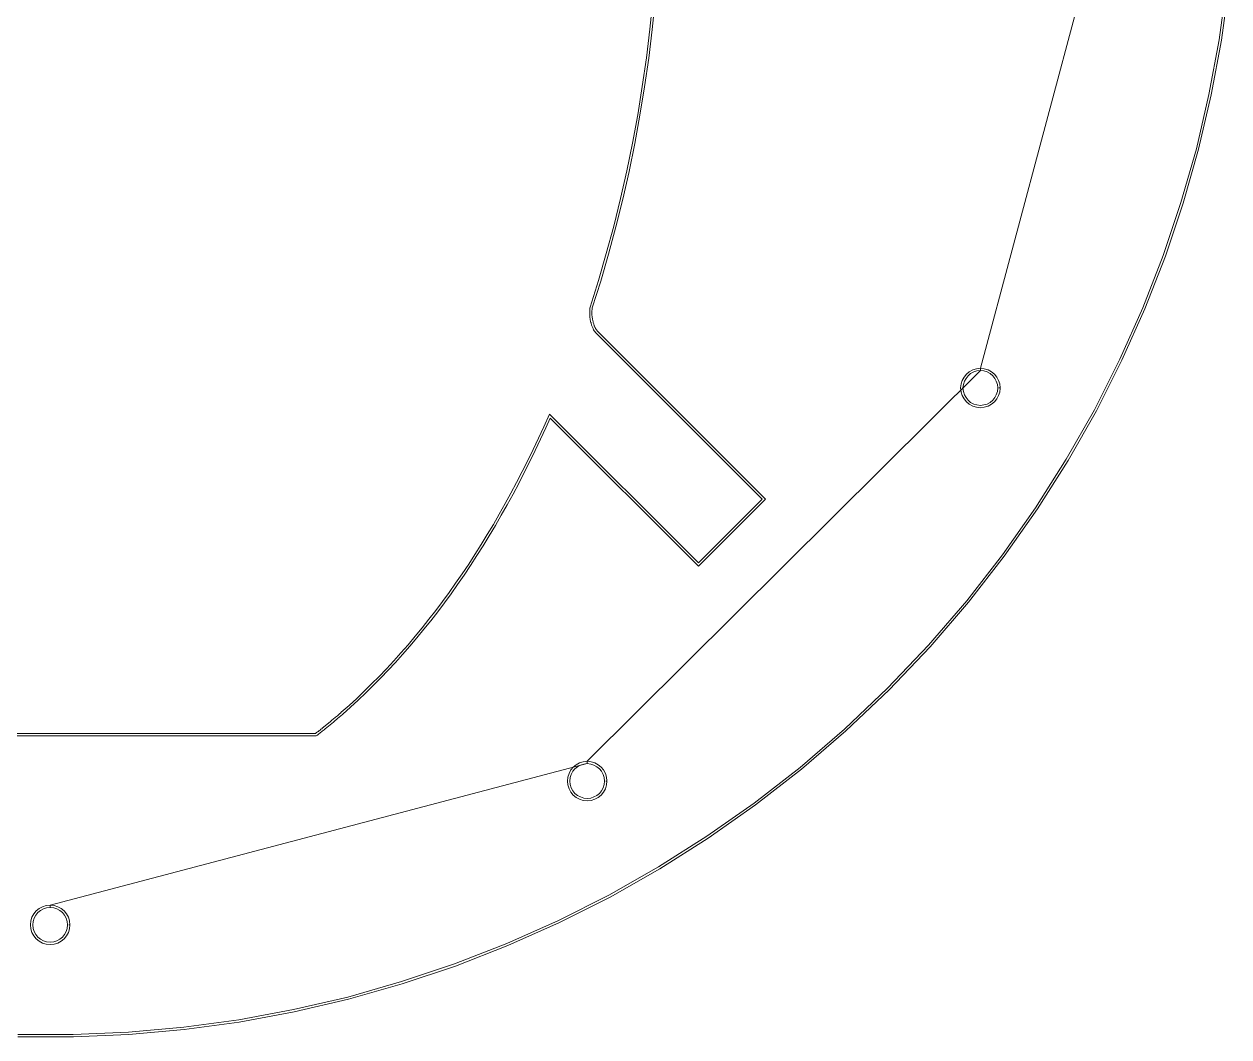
# Model space of a CAD drawing. Extents: x 0 to 4.52, y 0 to 3.92.
# Drawn here: x 2.208 to 4.503, y -0.002 to 1.928 of the extents above; entities that cross this region are included whole.
import ezdxf

# ---------------------------------------------------------------- set-up
doc = ezdxf.new("R2010")
doc.units = 0
doc.layers.add('cut at -2', color=7, linetype='Continuous', lineweight=0, true_color=0xffffff)
doc.layers.add('rapid', color=5, linetype='Continuous', lineweight=0, true_color=0x0000ff)

msp = doc.modelspace()

# ---------------------------------------------------------------- linework, layer by layer
at = {"layer": 'cut at -2'}
for p, q in [((4.498676, 2.002908), (4.48457, 1.898025)), ((4.488954, 1.897309), (4.503082, 2.002409)), ((3.405903, 1.972938), (3.40026, 1.918229)), ((3.404688, 1.91773), (3.41033, 1.972526)), ((3.40026, 1.918229), (3.393489, 1.86352)), ((3.397895, 1.862934), (3.404688, 1.91773)), ((4.48457, 1.898025), (4.465126, 1.793967)), ((4.469466, 1.793077), (4.488954, 1.897309)), ((3.393489, 1.86352), (3.38559, 1.809093)), ((3.389996, 1.80842), (3.397895, 1.862934)), ((3.38559, 1.809093), (3.376866, 1.75523)), ((3.381229, 1.75447), (3.389996, 1.80842)), ((4.465126, 1.793967), (4.441146, 1.690495)), ((4.445465, 1.689388), (4.469466, 1.793077)), ((3.376866, 1.75523), (3.366992, 1.701389)), ((3.371355, 1.700521), (3.381229, 1.75447)), ((3.366992, 1.701389), (3.355989, 1.64809)), ((3.36033, 1.647135), (3.371355, 1.700521)), ((4.441146, 1.690495), (4.411827, 1.588151)), ((4.416081, 1.586849), (4.445465, 1.689388)), ((3.355989, 1.64809), (3.344141, 1.595356)), ((3.348481, 1.594336), (3.36033, 1.647135)), ((3.344141, 1.595356), (3.331185, 1.542904)), ((3.335482, 1.541797), (3.348481, 1.594336)), ((4.411827, 1.588151), (4.377995, 1.487218)), ((4.382183, 1.485699), (4.416081, 1.586849)), ((3.331185, 1.542904), (3.317079, 1.490734)), ((3.321355, 1.48954), (3.335482, 1.541797)), ((3.317079, 1.490734), (3.302127, 1.43941)), ((3.306381, 1.438129), (3.321355, 1.48954)), ((4.377995, 1.487218), (4.339084, 1.387413)), ((4.343186, 1.385699), (4.382183, 1.485699)), ((3.302127, 1.43941), (3.286024, 1.38852)), ((3.290322, 1.387413), (3.306381, 1.438129)), ((3.285678, 1.383963), (3.285395, 1.382552)), ((3.285395, 1.382552), (3.285395, 1.380903)), ((3.285395, 1.380903), (3.285395, 1.379492)), ((3.285395, 1.379492), (3.285395, 1.378364)), ((3.285395, 1.378364), (3.285395, 1.376953)), ((3.286024, 1.38852), (3.285678, 1.386784)), ((3.285678, 1.386784), (3.285678, 1.385156)), ((3.285678, 1.385156), (3.285678, 1.383963)), ((3.289823, 1.382096), (3.290105, 1.383506)), ((3.289823, 1.380902), (3.289823, 1.382096)), ((3.289823, 1.379492), (3.289823, 1.380902)), ((3.289823, 1.378363), (3.289823, 1.379492)), ((3.289823, 1.376953), (3.289823, 1.378363)), ((3.290105, 1.386328), (3.290322, 1.387413)), ((3.290105, 1.385156), (3.290105, 1.386328)), ((3.290105, 1.383506), (3.290105, 1.385156)), ((4.339084, 1.387413), (4.295399, 1.289301)), ((4.299414, 1.287391), (4.343186, 1.385699)), ((3.285395, 1.376953), (3.285395, 1.375543)), ((3.285395, 1.375543), (3.285395, 1.374132)), ((3.285395, 1.374132), (3.285395, 1.372504)), ((3.285395, 1.372504), (3.285678, 1.371094)), ((3.285678, 1.371094), (3.285678, 1.369683)), ((3.285678, 1.369683), (3.286003, 1.368056)), ((3.286003, 1.368056), (3.286242, 1.366862)), ((3.286242, 1.366862), (3.286242, 1.365734)), ((3.286242, 1.365734), (3.286568, 1.364106)), ((3.286568, 1.364106), (3.28685, 1.362695)), ((3.28685, 1.362695), (3.287153, 1.361089)), ((3.287153, 1.361089), (3.287739, 1.359635)), ((3.287739, 1.359635), (3.287978, 1.358702)), ((3.287978, 1.358702), (3.288281, 1.35714)), ((3.288281, 1.35714), (3.288845, 1.355729)), ((3.288845, 1.355729), (3.28915, 1.354232)), ((3.28915, 1.354232), (3.289714, 1.353081)), ((3.289823, 1.375542), (3.289823, 1.376953)), ((3.289823, 1.374132), (3.289823, 1.375542)), ((3.289823, 1.372938), (3.289823, 1.374132)), ((3.290105, 1.371527), (3.289823, 1.372938)), ((3.290105, 1.370117), (3.290105, 1.371527)), ((3.290344, 1.368923), (3.290105, 1.370117)), ((3.290669, 1.367296), (3.290344, 1.368923)), ((3.290669, 1.366167), (3.290669, 1.367296)), ((3.290908, 1.364974), (3.290669, 1.366167)), ((3.291191, 1.363563), (3.290908, 1.364974)), ((3.291451, 1.362348), (3.291191, 1.363563)), ((3.291993, 1.361002), (3.291451, 1.362348)), ((3.292318, 1.359678), (3.291993, 1.361002)), ((3.292578, 1.358398), (3.292318, 1.359678)), ((3.293143, 1.356987), (3.292578, 1.358398)), ((3.293403, 1.355685), (3.293143, 1.356987)), ((3.293967, 1.354557), (3.293403, 1.355685)), ((3.294249, 1.353146), (3.293967, 1.354557)), ((3.289714, 1.353081), (3.289996, 1.351671)), ((3.289996, 1.351671), (3.29067, 1.350369)), ((3.29067, 1.350369), (3.291234, 1.348958)), ((3.291234, 1.348958), (3.291799, 1.34783)), ((3.291799, 1.34783), (3.292363, 1.346419)), ((3.292363, 1.346419), (3.292992, 1.345139)), ((3.292992, 1.345139), (3.29399, 1.343489)), ((3.29399, 1.343489), (3.297831, 1.339041)), ((3.294705, 1.352192), (3.294249, 1.353146)), ((3.295291, 1.350781), (3.294705, 1.352192)), ((3.295855, 1.349653), (3.295291, 1.350781)), ((3.296419, 1.348242), (3.295855, 1.349653)), ((3.296897, 1.347265), (3.296419, 1.348242)), ((3.297592, 1.346094), (3.296897, 1.347265)), ((3.301086, 1.342079), (3.297592, 1.346094)), ((3.297831, 1.339041), (3.614107, 1.022786)), ((3.620378, 1.022765), (3.301086, 1.342079)), ((4.295399, 1.289301), (4.246897, 1.193164)), ((4.250825, 1.191059), (4.299414, 1.287391)), ((4.00855, 1.265647), (4.003125, 1.261111)), ((4.015148, 1.269228), (4.00855, 1.265647)), ((4.011068, 1.261936), (4.016884, 1.265126)), ((4.022049, 1.271333), (4.015148, 1.269228)), ((4.016884, 1.265126), (4.022982, 1.266971)), ((4.029579, 1.272244), (4.022049, 1.271333)), ((4.022982, 1.266971), (4.029579, 1.267752)), ((4.029579, 1.272243), (4.029579, 1.272244)), ((4.037066, 1.271332), (4.029579, 1.272243)), ((4.029579, 1.267752), (4.036176, 1.266971)), ((4.036176, 1.266971), (4.042513, 1.265126)), ((4.044271, 1.269227), (4.037066, 1.271332)), ((4.042513, 1.265126), (4.048069, 1.261936)), ((4.050564, 1.265647), (4.044271, 1.269227)), ((4.056272, 1.261133), (4.050564, 1.265647)), ((3.992947, 1.242231), (3.992057, 1.234723)), ((3.995052, 1.249154), (3.992947, 1.242231)), ((3.998655, 1.255447), (3.995052, 1.249154)), ((3.996527, 1.234722), (3.997331, 1.24132)), ((3.997331, 1.24132), (3.999175, 1.247374)), ((4.003125, 1.261111), (3.998655, 1.255447)), ((3.999175, 1.247374), (4.002344, 1.252952)), ((4.002344, 1.252952), (4.006337, 1.258008)), ((4.006337, 1.258008), (4.011068, 1.261936)), ((4.048069, 1.261936), (4.053103, 1.257986)), ((4.053103, 1.257986), (4.057053, 1.252973)), ((4.060786, 1.255404), (4.056272, 1.261133)), ((4.057053, 1.252973), (4.059983, 1.247374)), ((4.059983, 1.247374), (4.062088, 1.24132)), ((4.064062, 1.249154), (4.060786, 1.255404)), ((4.062088, 1.24132), (4.062609, 1.234722)), ((4.066471, 1.242231), (4.064062, 1.249154)), ((4.067057, 1.234896), (4.066471, 1.242231)), ((3.992057, 1.234723), (3.992947, 1.226932)), ((3.992947, 1.226932), (3.995052, 1.220009)), ((3.995052, 1.220009), (3.998655, 1.213716)), ((3.997331, 1.227843), (3.996527, 1.234722)), ((3.999175, 1.221788), (3.997331, 1.227843)), ((4.002344, 1.216211), (3.999175, 1.221788)), ((4.059983, 1.221788), (4.057053, 1.216189)), ((4.062088, 1.227843), (4.059983, 1.221788)), ((4.060786, 1.213759), (4.064062, 1.220009)), ((4.062609, 1.234722), (4.062088, 1.227843)), ((4.064062, 1.220009), (4.066471, 1.226932)), ((4.064843, 1.234722), (4.067057, 1.234896)), ((4.067057, 1.234549), (4.064843, 1.234722)), ((4.066471, 1.226932), (4.067057, 1.234549)), ((3.998655, 1.213716), (4.003125, 1.208052)), ((4.006337, 1.211155), (4.002344, 1.216211)), ((4.003125, 1.208052), (4.00855, 1.203516)), ((4.011068, 1.207227), (4.006337, 1.211155)), ((4.00855, 1.203516), (4.015148, 1.199935)), ((4.016884, 1.204037), (4.011068, 1.207227)), ((4.015148, 1.199935), (4.022049, 1.19783)), ((4.022982, 1.202192), (4.016884, 1.204037)), ((4.022049, 1.19783), (4.029579, 1.196919)), ((4.029579, 1.201411), (4.022982, 1.202192)), ((4.036176, 1.202192), (4.029579, 1.201411)), ((4.029579, 1.196919), (4.037066, 1.19783)), ((4.042513, 1.204037), (4.036176, 1.202192)), ((4.037066, 1.19783), (4.044271, 1.199935)), ((4.048069, 1.207227), (4.042513, 1.204037)), ((4.044271, 1.199935), (4.050564, 1.203516)), ((4.053103, 1.211176), (4.048069, 1.207227)), ((4.050564, 1.203516), (4.056272, 1.20803)), ((4.057053, 1.216189), (4.053103, 1.211176)), ((4.056272, 1.20803), (4.060786, 1.213759)), ((3.208725, 1.184961), (3.197809, 1.160568)), ((3.201867, 1.158745), (3.210135, 1.177257)), ((3.492492, 0.901172), (3.208725, 1.184961)), ((3.210135, 1.177257), (3.492492, 0.894878)), ((4.246897, 1.193164), (4.193338, 1.098698)), ((4.197136, 1.096419), (4.250825, 1.191059)), ((3.197809, 1.160568), (3.187935, 1.138845)), ((3.191971, 1.136979), (3.201867, 1.158745)), ((3.187935, 1.138845), (3.177801, 1.117448)), ((3.181793, 1.115495), (3.191971, 1.136979)), ((3.177801, 1.117448), (3.167362, 1.096289)), ((3.171355, 1.094314), (3.181793, 1.115495)), ((3.167362, 1.096289), (3.156924, 1.075434)), ((3.160895, 1.073416), (3.171355, 1.094314)), ((4.193338, 1.098698), (4.134961, 1.00651)), ((4.138672, 1.004036), (4.197136, 1.096419)), ((3.156924, 1.075434), (3.146225, 1.054557)), ((3.150152, 1.052517), (3.160895, 1.073416)), ((3.135505, 1.034266), (3.124524, 1.014258)), ((3.146225, 1.054557), (3.135505, 1.034266)), ((3.139432, 1.032161), (3.150152, 1.052517)), ((3.124524, 1.014258), (3.113239, 0.994249)), ((3.117101, 0.992035), (3.128408, 1.012087)), ((3.128408, 1.012087), (3.139432, 1.032161)), ((3.614107, 1.022786), (3.492492, 0.901172)), ((3.492492, 0.894878), (3.620378, 1.022765)), ((3.113239, 0.994249), (3.101954, 0.974783)), ((3.105795, 0.972548), (3.117101, 0.992035)), ((4.134961, 1.00651), (4.071528, 0.91658)), ((4.075109, 0.913932), (4.138672, 1.004036)), ((3.101954, 0.974783), (3.090409, 0.955338)), ((3.094206, 0.953038), (3.105795, 0.972548)), ((3.090409, 0.955338), (3.078582, 0.936176)), ((3.082336, 0.933832), (3.094206, 0.953038)), ((3.078582, 0.936176), (3.066733, 0.917578)), ((3.070487, 0.915191), (3.082336, 0.933832)), ((3.054884, 0.898958), (3.042492, 0.880664)), ((3.046159, 0.878146), (3.058616, 0.896528)), ((3.066733, 0.917578), (3.054884, 0.898958)), ((3.058616, 0.896528), (3.070487, 0.915191)), ((4.071528, 0.91658), (4.003581, 0.829167)), ((4.00701, 0.826345), (4.075109, 0.913932)), ((3.042492, 0.880664), (3.030101, 0.862891)), ((3.033746, 0.860351), (3.046159, 0.878146)), ((3.030101, 0.862891), (3.017688, 0.845139)), ((3.021311, 0.842556), (3.033746, 0.860351)), ((3.005014, 0.827951), (2.992319, 0.810764)), ((3.017688, 0.845139), (3.005014, 0.827951)), ((3.008594, 0.825304), (3.021311, 0.842556)), ((4.003581, 0.829167), (3.930556, 0.744596)), ((3.933854, 0.741602), (4.00701, 0.826345)), ((2.992319, 0.810764), (2.979081, 0.793858)), ((2.982574, 0.791102), (2.995856, 0.808073)), ((2.995856, 0.808073), (3.008594, 0.825304)), ((2.979081, 0.793858), (2.966125, 0.777517)), ((2.969575, 0.774718), (2.982574, 0.791102)), ((2.952887, 0.761437), (2.939346, 0.745377)), ((2.942731, 0.742491), (2.956294, 0.758594)), ((2.966125, 0.777517), (2.952887, 0.761437)), ((2.956294, 0.758594), (2.969575, 0.774718)), ((2.939346, 0.745377), (2.925826, 0.729883)), ((2.929146, 0.726931), (2.942731, 0.742491)), ((3.930556, 0.744596), (3.852452, 0.662826)), ((3.855599, 0.659679), (3.933854, 0.741602)), ((2.912024, 0.71467), (2.898222, 0.699739)), ((2.901455, 0.696701), (2.9153, 0.711675)), ((2.925826, 0.729883), (2.912024, 0.71467)), ((2.9153, 0.711675), (2.929146, 0.726931)), ((2.898222, 0.699739), (2.884137, 0.685091)), ((2.887327, 0.681988), (2.901455, 0.696701)), ((2.870031, 0.670703), (2.855947, 0.656641)), ((2.85905, 0.65345), (2.873199, 0.667578)), ((2.884137, 0.685091), (2.870031, 0.670703)), ((2.873199, 0.667578), (2.887327, 0.681988)), ((2.841603, 0.643121), (2.826933, 0.629601)), ((2.855947, 0.656641), (2.841603, 0.643121)), ((2.844619, 0.639865), (2.85905, 0.65345)), ((3.852452, 0.662826), (3.770682, 0.584722)), ((3.773676, 0.581424), (3.855599, 0.659679)), ((2.826933, 0.629601), (2.812241, 0.61658)), ((2.815278, 0.613346), (2.829927, 0.626302)), ((2.829927, 0.626302), (2.844619, 0.639865)), ((2.788912, 0.59694), (2.787501, 0.595529)), ((2.790604, 0.598068), (2.788912, 0.59694)), ((2.791928, 0.599392), (2.790604, 0.598068)), ((2.793729, 0.600889), (2.791928, 0.599392)), ((2.79514, 0.602018), (2.793729, 0.600889)), ((2.794944, 0.596094), (2.796528, 0.597439)), ((2.796724, 0.603341), (2.79514, 0.602018)), ((2.796528, 0.597439), (2.797939, 0.598567)), ((2.798222, 0.604839), (2.796724, 0.603341)), ((2.797939, 0.598567), (2.79974, 0.600065)), ((2.799914, 0.605967), (2.798222, 0.604839)), ((2.79974, 0.600065), (2.801064, 0.601389)), ((2.80126, 0.607291), (2.799914, 0.605967)), ((2.801064, 0.601389), (2.802757, 0.602517)), ((2.803104, 0.608832), (2.80126, 0.607291)), ((2.802757, 0.602517), (2.804254, 0.604015)), ((2.80471, 0.609917), (2.803104, 0.608832)), ((2.804254, 0.604015), (2.805773, 0.605273)), ((2.806056, 0.611241), (2.80471, 0.609917)), ((2.805773, 0.605273), (2.807553, 0.606467)), ((2.807749, 0.612652), (2.806056, 0.611241)), ((2.807553, 0.606467), (2.80905, 0.607964)), ((2.809246, 0.614149), (2.807749, 0.612652)), ((2.80905, 0.607964), (2.810743, 0.609375)), ((2.810939, 0.615278), (2.809246, 0.614149)), ((2.810743, 0.609375), (2.812067, 0.610699)), ((2.812241, 0.61658), (2.810939, 0.615278)), ((2.812067, 0.610699), (2.813759, 0.611827)), ((2.813759, 0.611827), (2.815278, 0.613346)), ((2.763021, 0.575976), (1.751476, 0.575976)), ((2.763738, 0.57654), (2.763021, 0.575976)), ((2.765214, 0.578016), (2.763738, 0.57654)), ((2.76708, 0.579275), (2.765214, 0.578016)), ((2.766689, 0.57322), (2.768034, 0.574565)), ((2.768599, 0.580272), (2.76708, 0.579275)), ((2.768034, 0.574565), (2.769554, 0.575585)), ((2.77001, 0.581683), (2.768599, 0.580272)), ((2.769554, 0.575585), (2.77142, 0.576822)), ((2.771702, 0.582811), (2.77001, 0.581683)), ((2.77142, 0.576822), (2.77283, 0.578233)), ((2.773113, 0.584222), (2.771702, 0.582811)), ((2.77283, 0.578233), (2.774523, 0.579361)), ((2.774893, 0.585416), (2.773113, 0.584222)), ((2.774523, 0.579361), (2.775934, 0.580772)), ((2.776499, 0.586761), (2.774893, 0.585416)), ((2.775934, 0.580772), (2.777561, 0.581857)), ((2.777931, 0.58789), (2.776499, 0.586761)), ((2.777561, 0.581857), (2.779319, 0.583333)), ((2.779624, 0.5893), (2.777931, 0.58789)), ((2.779319, 0.583333), (2.78073, 0.584462)), ((2.781034, 0.590429), (2.779624, 0.5893)), ((2.78073, 0.584462), (2.782422, 0.585872)), ((2.782727, 0.591839), (2.781034, 0.590429)), ((2.782422, 0.585872), (2.783833, 0.587001)), ((2.784137, 0.592968), (2.782727, 0.591839)), ((2.783833, 0.587001), (2.785526, 0.588411)), ((2.785895, 0.594443), (2.784137, 0.592968)), ((2.785526, 0.588411), (2.786936, 0.58954)), ((2.787501, 0.595529), (2.785895, 0.594443)), ((2.786936, 0.58954), (2.788564, 0.590885)), ((2.788564, 0.590885), (2.790343, 0.592079)), ((2.790343, 0.592079), (2.791754, 0.593489)), ((2.791754, 0.593489), (2.793447, 0.594618)), ((2.793447, 0.594618), (2.794944, 0.596094)), ((3.770682, 0.584722), (3.686111, 0.511697)), ((3.688932, 0.508247), (3.773676, 0.581424)), ((1.751476, 0.571527), (2.764584, 0.571527)), ((2.764584, 0.571527), (2.766689, 0.57322)), ((3.249631, 0.506705), (3.246029, 0.500108)), ((3.254167, 0.512131), (3.249631, 0.506705)), ((3.25332, 0.50421), (3.25727, 0.508941)), ((3.259831, 0.516623), (3.254167, 0.512131)), ((3.25727, 0.508941), (3.262326, 0.512934)), ((3.266124, 0.520204), (3.259831, 0.516623)), ((3.262326, 0.512934), (3.267882, 0.516102)), ((3.273047, 0.52233), (3.266124, 0.520204)), ((3.267882, 0.516102), (3.273958, 0.517947)), ((3.280838, 0.52322), (3.273047, 0.52233)), ((3.273958, 0.517947), (3.280838, 0.51875)), ((3.280838, 0.523219), (3.280838, 0.52322)), ((3.288346, 0.522308), (3.280838, 0.523219)), ((3.280838, 0.51875), (3.287435, 0.517947)), ((3.287435, 0.517947), (3.29349, 0.516102)), ((3.295269, 0.520203), (3.288346, 0.522308)), ((3.29349, 0.516102), (3.299067, 0.512934)), ((3.301562, 0.516622), (3.295269, 0.520203)), ((3.299067, 0.512934), (3.304102, 0.508941)), ((3.307227, 0.51213), (3.301562, 0.516622)), ((3.304102, 0.508941), (3.308051, 0.50421)), ((3.31174, 0.506705), (3.307227, 0.51213)), ((3.315343, 0.500107), (3.31174, 0.506705)), ((3.686111, 0.511697), (3.598698, 0.44375)), ((3.601346, 0.440169), (3.688932, 0.508247)), ((3.243945, 0.493229), (3.243034, 0.485698)), ((3.243034, 0.485698), (3.243945, 0.478211)), ((3.246029, 0.500108), (3.243945, 0.493229)), ((3.247504, 0.485698), (3.248307, 0.492296)), ((3.248307, 0.479101), (3.247504, 0.485698)), ((3.248307, 0.492296), (3.250152, 0.498394)), ((3.250152, 0.498394), (3.25332, 0.50421)), ((3.308051, 0.50421), (3.31122, 0.498394)), ((3.31122, 0.498394), (3.313086, 0.492296)), ((3.313086, 0.492296), (3.313889, 0.485698)), ((3.313889, 0.485698), (3.313086, 0.479101)), ((3.317448, 0.493228), (3.315343, 0.500107)), ((3.316102, 0.485698), (3.318316, 0.485958)), ((3.318316, 0.485438), (3.316102, 0.485698)), ((3.318316, 0.485958), (3.317448, 0.493228)), ((3.317448, 0.478211), (3.318316, 0.485438)), ((3.243945, 0.478211), (3.246029, 0.471007)), ((3.246029, 0.471007), (3.249631, 0.464692)), ((3.250152, 0.472743), (3.248307, 0.479101)), ((3.249631, 0.464692), (3.254123, 0.459006)), ((3.25332, 0.467187), (3.250152, 0.472743)), ((3.257292, 0.462174), (3.25332, 0.467187)), ((3.262283, 0.458224), (3.257292, 0.462174)), ((3.30408, 0.462174), (3.299089, 0.458224)), ((3.308051, 0.467187), (3.30408, 0.462174)), ((3.307248, 0.459006), (3.31174, 0.464692)), ((3.31122, 0.472743), (3.308051, 0.467187)), ((3.313086, 0.479101), (3.31122, 0.472743)), ((3.31174, 0.464692), (3.315343, 0.471007)), ((3.315343, 0.471007), (3.317448, 0.478211)), ((3.254123, 0.459006), (3.259852, 0.45447)), ((3.259852, 0.45447), (3.266124, 0.451193)), ((3.267882, 0.455295), (3.262283, 0.458224)), ((3.266124, 0.451193), (3.273047, 0.448806)), ((3.273958, 0.45319), (3.267882, 0.455295)), ((3.273047, 0.448806), (3.280838, 0.448198)), ((3.280838, 0.452648), (3.273958, 0.45319)), ((3.287435, 0.45319), (3.280838, 0.452648)), ((3.280838, 0.448198), (3.288346, 0.448806)), ((3.29349, 0.455295), (3.287435, 0.45319)), ((3.288346, 0.448806), (3.295269, 0.451193)), ((3.299089, 0.458224), (3.29349, 0.455295)), ((3.295269, 0.451193), (3.301519, 0.45447)), ((3.301519, 0.45447), (3.307248, 0.459006)), ((3.598698, 0.44375), (3.508767, 0.380317)), ((3.511241, 0.376606), (3.601346, 0.440169)), ((3.508767, 0.380317), (3.416558, 0.32194)), ((3.418859, 0.318142), (3.511241, 0.376606)), ((3.416558, 0.32194), (3.322114, 0.268381)), ((3.324219, 0.264453), (3.418859, 0.318142)), ((3.322114, 0.268381), (3.225695, 0.219878)), ((3.227604, 0.215864), (3.324219, 0.264453)), ((2.226584, 0.232378), (2.222982, 0.226107)), ((2.231076, 0.238086), (2.226584, 0.232378)), ((2.227083, 0.224327), (2.230273, 0.229883)), ((2.230273, 0.229883), (2.234244, 0.234918)), ((2.236784, 0.242578), (2.231076, 0.238086)), ((2.234244, 0.234918), (2.239279, 0.238889)), ((2.243056, 0.24618), (2.236784, 0.242578)), ((2.239279, 0.238889), (2.244835, 0.242079)), ((2.249978, 0.248285), (2.243056, 0.24618)), ((2.244835, 0.242079), (2.250889, 0.243924)), ((2.257791, 0.249175), (2.249978, 0.248285)), ((2.250889, 0.243924), (2.257769, 0.244705)), ((2.257769, 0.244705), (2.264366, 0.243924)), ((2.257791, 0.249174), (2.257791, 0.249175)), ((2.265299, 0.248284), (2.257791, 0.249174)), ((2.264366, 0.243924), (2.270442, 0.242079)), ((2.272201, 0.246179), (2.265299, 0.248284)), ((2.270442, 0.242079), (2.275998, 0.238889)), ((2.278494, 0.242577), (2.272201, 0.246179)), ((2.275998, 0.238889), (2.281032, 0.234918)), ((2.284201, 0.238085), (2.278494, 0.242577)), ((2.281032, 0.234918), (2.285004, 0.229883)), ((2.288694, 0.232377), (2.284201, 0.238085)), ((2.285004, 0.229883), (2.288172, 0.224327)), ((2.292296, 0.226106), (2.288694, 0.232377)), ((2.220877, 0.219184), (2.219987, 0.211675)), ((2.219987, 0.211675), (2.220877, 0.203884)), ((2.222982, 0.226107), (2.220877, 0.219184)), ((2.224457, 0.211654), (2.225238, 0.218273)), ((2.225238, 0.204775), (2.224457, 0.211654)), ((2.225238, 0.218273), (2.227083, 0.224327)), ((2.288172, 0.224327), (2.290017, 0.218273)), ((2.290017, 0.218273), (2.29082, 0.211654)), ((2.29082, 0.211654), (2.290017, 0.204775)), ((2.294401, 0.219183), (2.292296, 0.226106)), ((2.293055, 0.211675), (2.295269, 0.211935)), ((2.295269, 0.211415), (2.293055, 0.211675)), ((2.295269, 0.211935), (2.294401, 0.219183)), ((2.294401, 0.203884), (2.295269, 0.211415)), ((3.225695, 0.219878), (3.127865, 0.176172)), ((3.129579, 0.17207), (3.227604, 0.215864)), ((2.220877, 0.203884), (2.222982, 0.196962)), ((2.222982, 0.196962), (2.226584, 0.190668)), ((2.227083, 0.19872), (2.225238, 0.204775)), ((2.226584, 0.190668), (2.231076, 0.184961)), ((2.230273, 0.193164), (2.227083, 0.19872)), ((2.234244, 0.18813), (2.230273, 0.193164)), ((2.231076, 0.184961), (2.236784, 0.180469)), ((2.239279, 0.184158), (2.234244, 0.18813)), ((2.244835, 0.18099), (2.239279, 0.184158)), ((2.275998, 0.184158), (2.270442, 0.18099)), ((2.281032, 0.18813), (2.275998, 0.184158)), ((2.278494, 0.180469), (2.284201, 0.184961)), ((2.285004, 0.193164), (2.281032, 0.18813)), ((2.284201, 0.184961), (2.288694, 0.190668)), ((2.288172, 0.19872), (2.285004, 0.193164)), ((2.290017, 0.204775), (2.288172, 0.19872)), ((2.288694, 0.190668), (2.292296, 0.196962)), ((2.292296, 0.196962), (2.294401, 0.203884)), ((2.236784, 0.180469), (2.243056, 0.176866)), ((2.243056, 0.176866), (2.249978, 0.174761)), ((2.250889, 0.179145), (2.244835, 0.18099)), ((2.249978, 0.174761), (2.257791, 0.173871)), ((2.257769, 0.178342), (2.250889, 0.179145)), ((2.264366, 0.179145), (2.257769, 0.178342)), ((2.257791, 0.173871), (2.265299, 0.174761)), ((2.270442, 0.18099), (2.264366, 0.179145)), ((2.265299, 0.174761), (2.272201, 0.176866)), ((2.272201, 0.176866), (2.278494, 0.180469)), ((3.127865, 0.176172), (3.02806, 0.137283)), ((3.029557, 0.133095), (3.129579, 0.17207)), ((3.02806, 0.137283), (2.927105, 0.103451)), ((2.928429, 0.099197), (3.029557, 0.133095)), ((2.927105, 0.103451), (2.824761, 0.07411)), ((2.82589, 0.069813), (2.928429, 0.099197)), ((2.824761, 0.07411), (2.721289, 0.050152)), ((2.722201, 0.045812), (2.82589, 0.069813)), ((2.721289, 0.050152), (2.617253, 0.030707)), ((2.617253, 0.030707), (2.51237, 0.016602)), ((2.512869, 0.012174), (2.617969, 0.026302)), ((2.617969, 0.026302), (2.722201, 0.045812)), ((2.301758, 0.002496), (2.196029, 0.002778)), ((2.407205, 0.00701), (2.301758, 0.002496)), ((2.301845, -0.001931), (2.407509, 0.002582)), ((2.51237, 0.016602), (2.407205, 0.00701)), ((2.407509, 0.002582), (2.512869, 0.012174)), ((2.19592, -0.001649), (2.301845, -0.001931))]:
    msp.add_line(p, q, dxfattribs=at)
at = {"layer": 'rapid'}
for p, q in [((4.303885, 2.295291), (4.029579, 1.272244)), ((3.40026, 1.918229), (3.40026, 1.918229)), ((3.404688, 1.91773), (3.404688, 1.91773)), ((4.48457, 1.898025), (4.48457, 1.898025)), ((4.488954, 1.897309), (4.488954, 1.897309)), ((3.393489, 1.86352), (3.393489, 1.86352)), ((3.397895, 1.862934), (3.397895, 1.862934)), ((3.38559, 1.809093), (3.38559, 1.809093)), ((3.389996, 1.80842), (3.389996, 1.80842)), ((4.465126, 1.793967), (4.465126, 1.793967)), ((4.469466, 1.793077), (4.469466, 1.793077)), ((3.376866, 1.75523), (3.376866, 1.75523)), ((3.381229, 1.75447), (3.381229, 1.75447)), ((3.366992, 1.701389), (3.366992, 1.701389)), ((3.371355, 1.700521), (3.371355, 1.700521)), ((4.441146, 1.690495), (4.441146, 1.690495)), ((4.445465, 1.689388), (4.445465, 1.689388)), ((3.355989, 1.64809), (3.355989, 1.64809)), ((3.36033, 1.647135), (3.36033, 1.647135)), ((3.344141, 1.595356), (3.344141, 1.595356)), ((3.348481, 1.594336), (3.348481, 1.594336)), ((4.411827, 1.588151), (4.411827, 1.588151)), ((4.416081, 1.586849), (4.416081, 1.586849)), ((3.331185, 1.542904), (3.331185, 1.542904)), ((3.335482, 1.541797), (3.335482, 1.541797)), ((3.317079, 1.490734), (3.317079, 1.490734)), ((3.321355, 1.48954), (3.321355, 1.48954)), ((4.377995, 1.487218), (4.377995, 1.487218)), ((4.382183, 1.485699), (4.382183, 1.485699)), ((3.302127, 1.43941), (3.302127, 1.43941)), ((3.306381, 1.438129), (3.306381, 1.438129)), ((3.285395, 1.382552), (3.285395, 1.382552)), ((3.285395, 1.380903), (3.285395, 1.380903)), ((3.285395, 1.379492), (3.285395, 1.379492)), ((3.285395, 1.378364), (3.285395, 1.378364)), ((3.285678, 1.386784), (3.285678, 1.386784)), ((3.285678, 1.385156), (3.285678, 1.385156)), ((3.285678, 1.383963), (3.285678, 1.383963)), ((3.286024, 1.38852), (3.286024, 1.38852)), ((3.289823, 1.382096), (3.289823, 1.382096)), ((3.289823, 1.380902), (3.289823, 1.380902)), ((3.289823, 1.379492), (3.289823, 1.379492)), ((3.289823, 1.378363), (3.289823, 1.378363)), ((3.290105, 1.386328), (3.290105, 1.386328)), ((3.290105, 1.385156), (3.290105, 1.385156)), ((3.290105, 1.383506), (3.290105, 1.383506)), ((3.290322, 1.387413), (3.290322, 1.387413)), ((4.339084, 1.387413), (4.339084, 1.387413)), ((4.343186, 1.385699), (4.343186, 1.385699)), ((3.285395, 1.376953), (3.285395, 1.376953)), ((3.285395, 1.375543), (3.285395, 1.375543)), ((3.285395, 1.374132), (3.285395, 1.374132)), ((3.285395, 1.372504), (3.285395, 1.372504)), ((3.285678, 1.371094), (3.285678, 1.371094)), ((3.285678, 1.369683), (3.285678, 1.369683)), ((3.286003, 1.368056), (3.286003, 1.368056)), ((3.286242, 1.366862), (3.286242, 1.366862)), ((3.286242, 1.365734), (3.286242, 1.365734)), ((3.286568, 1.364106), (3.286568, 1.364106)), ((3.28685, 1.362695), (3.28685, 1.362695)), ((3.287153, 1.361089), (3.287153, 1.361089)), ((3.287739, 1.359635), (3.287739, 1.359635)), ((3.287978, 1.358702), (3.287978, 1.358702)), ((3.288281, 1.35714), (3.288281, 1.35714)), ((3.288845, 1.355729), (3.288845, 1.355729)), ((3.28915, 1.354232), (3.28915, 1.354232)), ((3.289823, 1.376953), (3.289823, 1.376953)), ((3.289823, 1.375542), (3.289823, 1.375542)), ((3.289823, 1.374132), (3.289823, 1.374132)), ((3.289823, 1.372938), (3.289823, 1.372938)), ((3.290105, 1.371527), (3.290105, 1.371527)), ((3.290105, 1.370117), (3.290105, 1.370117)), ((3.290344, 1.368923), (3.290344, 1.368923)), ((3.290669, 1.367296), (3.290669, 1.367296)), ((3.290669, 1.366167), (3.290669, 1.366167)), ((3.290908, 1.364974), (3.290908, 1.364974)), ((3.291191, 1.363563), (3.291191, 1.363563)), ((3.291451, 1.362348), (3.291451, 1.362348)), ((3.291993, 1.361002), (3.291993, 1.361002)), ((3.292318, 1.359678), (3.292318, 1.359678)), ((3.292578, 1.358398), (3.292578, 1.358398)), ((3.293143, 1.356987), (3.293143, 1.356987)), ((3.293403, 1.355685), (3.293403, 1.355685)), ((3.293967, 1.354557), (3.293967, 1.354557)), ((3.289714, 1.353081), (3.289714, 1.353081)), ((3.289996, 1.351671), (3.289996, 1.351671)), ((3.29067, 1.350369), (3.29067, 1.350369)), ((3.291234, 1.348958), (3.291234, 1.348958)), ((3.291799, 1.34783), (3.291799, 1.34783)), ((3.292363, 1.346419), (3.292363, 1.346419)), ((3.292992, 1.345139), (3.292992, 1.345139)), ((3.29399, 1.343489), (3.29399, 1.343489)), ((3.294249, 1.353146), (3.294249, 1.353146)), ((3.294705, 1.352192), (3.294705, 1.352192)), ((3.295291, 1.350781), (3.295291, 1.350781)), ((3.295855, 1.349653), (3.295855, 1.349653)), ((3.296419, 1.348242), (3.296419, 1.348242)), ((3.296897, 1.347265), (3.296897, 1.347265)), ((3.297592, 1.346094), (3.297592, 1.346094)), ((3.297831, 1.339041), (3.297831, 1.339041)), ((3.301086, 1.342079), (3.301086, 1.342079)), ((4.295399, 1.289301), (4.295399, 1.289301)), ((4.299414, 1.287391), (4.299414, 1.287391)), ((4.029579, 1.267752), (3.280838, 0.52322)), ((4.00855, 1.265647), (4.00855, 1.265647)), ((4.015148, 1.269228), (4.015148, 1.269228)), ((4.016884, 1.265126), (4.016884, 1.265126)), ((4.022049, 1.271333), (4.022049, 1.271333)), ((4.022982, 1.266971), (4.022982, 1.266971)), ((4.029579, 1.272244), (4.029579, 1.267752)), ((4.029579, 1.272243), (4.029579, 1.272243)), ((4.036176, 1.266971), (4.036176, 1.266971)), ((4.037066, 1.271332), (4.037066, 1.271332)), ((4.042513, 1.265126), (4.042513, 1.265126)), ((4.044271, 1.269227), (4.044271, 1.269227)), ((4.050564, 1.265647), (4.050564, 1.265647)), ((3.992947, 1.242231), (3.992947, 1.242231)), ((3.995052, 1.249154), (3.995052, 1.249154)), ((3.997331, 1.24132), (3.997331, 1.24132)), ((3.998655, 1.255447), (3.998655, 1.255447)), ((3.999175, 1.247374), (3.999175, 1.247374)), ((4.002344, 1.252952), (4.002344, 1.252952)), ((4.003125, 1.261111), (4.003125, 1.261111)), ((4.006337, 1.258008), (4.006337, 1.258008)), ((4.011068, 1.261936), (4.011068, 1.261936)), ((4.048069, 1.261936), (4.048069, 1.261936)), ((4.053103, 1.257986), (4.053103, 1.257986)), ((4.056272, 1.261133), (4.056272, 1.261133)), ((4.057053, 1.252973), (4.057053, 1.252973)), ((4.059983, 1.247374), (4.059983, 1.247374)), ((4.060786, 1.255404), (4.060786, 1.255404)), ((4.062088, 1.24132), (4.062088, 1.24132)), ((4.064062, 1.249154), (4.064062, 1.249154)), ((4.066471, 1.242231), (4.066471, 1.242231)), ((3.992057, 1.234723), (3.992057, 1.234723)), ((3.992947, 1.226932), (3.992947, 1.226932)), ((3.995052, 1.220009), (3.995052, 1.220009)), ((3.996527, 1.234722), (3.996527, 1.234722)), ((3.997331, 1.227843), (3.997331, 1.227843)), ((3.999175, 1.221788), (3.999175, 1.221788)), ((4.059983, 1.221788), (4.059983, 1.221788)), ((4.062088, 1.227843), (4.062088, 1.227843)), ((4.062609, 1.234722), (4.062609, 1.234722)), ((4.064062, 1.220009), (4.064062, 1.220009)), ((4.064843, 1.234722), (4.064843, 1.234722)), ((4.066471, 1.226932), (4.066471, 1.226932)), ((4.067057, 1.234896), (4.067057, 1.234896)), ((4.067057, 1.234549), (4.067057, 1.234549)), ((3.998655, 1.213716), (3.998655, 1.213716)), ((4.002344, 1.216211), (4.002344, 1.216211)), ((4.003125, 1.208052), (4.003125, 1.208052)), ((4.006337, 1.211155), (4.006337, 1.211155)), ((4.00855, 1.203516), (4.00855, 1.203516)), ((4.011068, 1.207227), (4.011068, 1.207227)), ((4.015148, 1.199935), (4.015148, 1.199935)), ((4.016884, 1.204037), (4.016884, 1.204037)), ((4.022049, 1.19783), (4.022049, 1.19783)), ((4.022982, 1.202192), (4.022982, 1.202192)), ((4.029579, 1.201411), (4.029579, 1.201411)), ((4.029579, 1.196919), (4.029579, 1.196919)), ((4.036176, 1.202192), (4.036176, 1.202192)), ((4.037066, 1.19783), (4.037066, 1.19783)), ((4.042513, 1.204037), (4.042513, 1.204037)), ((4.044271, 1.199935), (4.044271, 1.199935)), ((4.048069, 1.207227), (4.048069, 1.207227)), ((4.050564, 1.203516), (4.050564, 1.203516)), ((4.053103, 1.211176), (4.053103, 1.211176)), ((4.056272, 1.20803), (4.056272, 1.20803)), ((4.057053, 1.216189), (4.057053, 1.216189)), ((4.060786, 1.213759), (4.060786, 1.213759)), ((3.208725, 1.184961), (3.208725, 1.184961)), ((3.210135, 1.177257), (3.210135, 1.177257)), ((4.246897, 1.193164), (4.246897, 1.193164)), ((4.250825, 1.191059), (4.250825, 1.191059)), ((3.197809, 1.160568), (3.197809, 1.160568)), ((3.201867, 1.158745), (3.201867, 1.158745)), ((3.187935, 1.138845), (3.187935, 1.138845)), ((3.191971, 1.136979), (3.191971, 1.136979)), ((3.177801, 1.117448), (3.177801, 1.117448)), ((3.181793, 1.115495), (3.181793, 1.115495)), ((3.167362, 1.096289), (3.167362, 1.096289)), ((3.171355, 1.094314), (3.171355, 1.094314)), ((4.193338, 1.098698), (4.193338, 1.098698)), ((4.197136, 1.096419), (4.197136, 1.096419)), ((3.156924, 1.075434), (3.156924, 1.075434)), ((3.160895, 1.073416), (3.160895, 1.073416)), ((3.135505, 1.034266), (3.135505, 1.034266)), ((3.146225, 1.054557), (3.146225, 1.054557)), ((3.150152, 1.052517), (3.150152, 1.052517)), ((3.124524, 1.014258), (3.124524, 1.014258)), ((3.128408, 1.012087), (3.128408, 1.012087)), ((3.139432, 1.032161), (3.139432, 1.032161)), ((3.614107, 1.022786), (3.614107, 1.022786)), ((3.620378, 1.022765), (3.620378, 1.022765)), ((3.113239, 0.994249), (3.113239, 0.994249)), ((3.117101, 0.992035), (3.117101, 0.992035)), ((4.134961, 1.00651), (4.134961, 1.00651)), ((4.138672, 1.004036), (4.138672, 1.004036)), ((3.101954, 0.974783), (3.101954, 0.974783)), ((3.105795, 0.972548), (3.105795, 0.972548)), ((3.090409, 0.955338), (3.090409, 0.955338)), ((3.094206, 0.953038), (3.094206, 0.953038)), ((3.078582, 0.936176), (3.078582, 0.936176)), ((3.082336, 0.933832), (3.082336, 0.933832)), ((3.054884, 0.898958), (3.054884, 0.898958)), ((3.058616, 0.896528), (3.058616, 0.896528)), ((3.066733, 0.917578), (3.066733, 0.917578)), ((3.070487, 0.915191), (3.070487, 0.915191)), ((3.492492, 0.901172), (3.492492, 0.901172)), ((4.071528, 0.91658), (4.071528, 0.91658)), ((4.075109, 0.913932), (4.075109, 0.913932)), ((3.042492, 0.880664), (3.042492, 0.880664)), ((3.046159, 0.878146), (3.046159, 0.878146)), ((3.492492, 0.894878), (3.492492, 0.894878)), ((3.030101, 0.862891), (3.030101, 0.862891)), ((3.033746, 0.860351), (3.033746, 0.860351)), ((3.005014, 0.827951), (3.005014, 0.827951)), ((3.017688, 0.845139), (3.017688, 0.845139)), ((3.021311, 0.842556), (3.021311, 0.842556)), ((4.003581, 0.829167), (4.003581, 0.829167)), ((4.00701, 0.826345), (4.00701, 0.826345)), ((2.992319, 0.810764), (2.992319, 0.810764)), ((2.995856, 0.808073), (2.995856, 0.808073)), ((3.008594, 0.825304), (3.008594, 0.825304)), ((2.979081, 0.793858), (2.979081, 0.793858)), ((2.982574, 0.791102), (2.982574, 0.791102)), ((2.952887, 0.761437), (2.952887, 0.761437)), ((2.956294, 0.758594), (2.956294, 0.758594)), ((2.966125, 0.777517), (2.966125, 0.777517)), ((2.969575, 0.774718), (2.969575, 0.774718)), ((2.939346, 0.745377), (2.939346, 0.745377)), ((2.942731, 0.742491), (2.942731, 0.742491)), ((3.930556, 0.744596), (3.930556, 0.744596)), ((3.933854, 0.741602), (3.933854, 0.741602)), ((2.912024, 0.71467), (2.912024, 0.71467)), ((2.9153, 0.711675), (2.9153, 0.711675)), ((2.925826, 0.729883), (2.925826, 0.729883)), ((2.929146, 0.726931), (2.929146, 0.726931)), ((2.898222, 0.699739), (2.898222, 0.699739)), ((2.901455, 0.696701), (2.901455, 0.696701)), ((2.870031, 0.670703), (2.870031, 0.670703)), ((2.873199, 0.667578), (2.873199, 0.667578)), ((2.884137, 0.685091), (2.884137, 0.685091)), ((2.887327, 0.681988), (2.887327, 0.681988)), ((2.841603, 0.643121), (2.841603, 0.643121)), ((2.855947, 0.656641), (2.855947, 0.656641)), ((2.85905, 0.65345), (2.85905, 0.65345)), ((3.852452, 0.662826), (3.852452, 0.662826)), ((3.855599, 0.659679), (3.855599, 0.659679)), ((2.826933, 0.629601), (2.826933, 0.629601)), ((2.829927, 0.626302), (2.829927, 0.626302)), ((2.844619, 0.639865), (2.844619, 0.639865)), ((2.788912, 0.59694), (2.788912, 0.59694)), ((2.790604, 0.598068), (2.790604, 0.598068)), ((2.791928, 0.599392), (2.791928, 0.599392)), ((2.793729, 0.600889), (2.793729, 0.600889)), ((2.79514, 0.602018), (2.79514, 0.602018)), ((2.796528, 0.597439), (2.796528, 0.597439)), ((2.796724, 0.603341), (2.796724, 0.603341)), ((2.797939, 0.598567), (2.797939, 0.598567)), ((2.798222, 0.604839), (2.798222, 0.604839)), ((2.79974, 0.600065), (2.79974, 0.600065)), ((2.799914, 0.605967), (2.799914, 0.605967)), ((2.801064, 0.601389), (2.801064, 0.601389)), ((2.80126, 0.607291), (2.80126, 0.607291)), ((2.802757, 0.602517), (2.802757, 0.602517)), ((2.803104, 0.608832), (2.803104, 0.608832)), ((2.804254, 0.604015), (2.804254, 0.604015)), ((2.80471, 0.609917), (2.80471, 0.609917)), ((2.805773, 0.605273), (2.805773, 0.605273)), ((2.806056, 0.611241), (2.806056, 0.611241)), ((2.807553, 0.606467), (2.807553, 0.606467)), ((2.807749, 0.612652), (2.807749, 0.612652)), ((2.80905, 0.607964), (2.80905, 0.607964)), ((2.809246, 0.614149), (2.809246, 0.614149)), ((2.810743, 0.609375), (2.810743, 0.609375)), ((2.810939, 0.615278), (2.810939, 0.615278)), ((2.812067, 0.610699), (2.812067, 0.610699)), ((2.812241, 0.61658), (2.812241, 0.61658)), ((2.813759, 0.611827), (2.813759, 0.611827)), ((2.815278, 0.613346), (2.815278, 0.613346)), ((2.763021, 0.575976), (2.763021, 0.575976)), ((2.763738, 0.57654), (2.763738, 0.57654)), ((2.765214, 0.578016), (2.765214, 0.578016)), ((2.76708, 0.579275), (2.76708, 0.579275)), ((2.768034, 0.574565), (2.768034, 0.574565)), ((2.768599, 0.580272), (2.768599, 0.580272)), ((2.769554, 0.575585), (2.769554, 0.575585)), ((2.77001, 0.581683), (2.77001, 0.581683)), ((2.77142, 0.576822), (2.77142, 0.576822)), ((2.771702, 0.582811), (2.771702, 0.582811)), ((2.77283, 0.578233), (2.77283, 0.578233)), ((2.773113, 0.584222), (2.773113, 0.584222)), ((2.774523, 0.579361), (2.774523, 0.579361)), ((2.774893, 0.585416), (2.774893, 0.585416)), ((2.775934, 0.580772), (2.775934, 0.580772)), ((2.776499, 0.586761), (2.776499, 0.586761)), ((2.777561, 0.581857), (2.777561, 0.581857)), ((2.777931, 0.58789), (2.777931, 0.58789)), ((2.779319, 0.583333), (2.779319, 0.583333)), ((2.779624, 0.5893), (2.779624, 0.5893)), ((2.78073, 0.584462), (2.78073, 0.584462)), ((2.781034, 0.590429), (2.781034, 0.590429)), ((2.782422, 0.585872), (2.782422, 0.585872)), ((2.782727, 0.591839), (2.782727, 0.591839)), ((2.783833, 0.587001), (2.783833, 0.587001)), ((2.784137, 0.592968), (2.784137, 0.592968)), ((2.785526, 0.588411), (2.785526, 0.588411)), ((2.785895, 0.594443), (2.785895, 0.594443)), ((2.786936, 0.58954), (2.786936, 0.58954)), ((2.787501, 0.595529), (2.787501, 0.595529)), ((2.788564, 0.590885), (2.788564, 0.590885)), ((2.790343, 0.592079), (2.790343, 0.592079)), ((2.791754, 0.593489), (2.791754, 0.593489)), ((2.793447, 0.594618), (2.793447, 0.594618)), ((2.794944, 0.596094), (2.794944, 0.596094)), ((3.770682, 0.584722), (3.770682, 0.584722)), ((3.773676, 0.581424), (3.773676, 0.581424)), ((2.764584, 0.571527), (2.764584, 0.571527)), ((2.766689, 0.57322), (2.766689, 0.57322)), ((3.280838, 0.51875), (2.257791, 0.249175)), ((3.249631, 0.506705), (3.249631, 0.506705)), ((3.254167, 0.512131), (3.254167, 0.512131)), ((3.25727, 0.508941), (3.25727, 0.508941)), ((3.259831, 0.516623), (3.259831, 0.516623)), ((3.262326, 0.512934), (3.262326, 0.512934)), ((3.266124, 0.520204), (3.266124, 0.520204)), ((3.267882, 0.516102), (3.267882, 0.516102)), ((3.273047, 0.52233), (3.273047, 0.52233)), ((3.273958, 0.517947), (3.273958, 0.517947)), ((3.280838, 0.52322), (3.280838, 0.51875)), ((3.280838, 0.523219), (3.280838, 0.523219)), ((3.287435, 0.517947), (3.287435, 0.517947)), ((3.288346, 0.522308), (3.288346, 0.522308)), ((3.29349, 0.516102), (3.29349, 0.516102)), ((3.295269, 0.520203), (3.295269, 0.520203)), ((3.299067, 0.512934), (3.299067, 0.512934)), ((3.301562, 0.516622), (3.301562, 0.516622)), ((3.304102, 0.508941), (3.304102, 0.508941)), ((3.307227, 0.51213), (3.307227, 0.51213)), ((3.31174, 0.506705), (3.31174, 0.506705)), ((3.686111, 0.511697), (3.686111, 0.511697)), ((3.688932, 0.508247), (3.688932, 0.508247)), ((3.243034, 0.485698), (3.243034, 0.485698)), ((3.243945, 0.493229), (3.243945, 0.493229)), ((3.246029, 0.500108), (3.246029, 0.500108)), ((3.247504, 0.485698), (3.247504, 0.485698)), ((3.248307, 0.492296), (3.248307, 0.492296)), ((3.250152, 0.498394), (3.250152, 0.498394)), ((3.25332, 0.50421), (3.25332, 0.50421)), ((3.308051, 0.50421), (3.308051, 0.50421)), ((3.31122, 0.498394), (3.31122, 0.498394)), ((3.313086, 0.492296), (3.313086, 0.492296)), ((3.313889, 0.485698), (3.313889, 0.485698)), ((3.315343, 0.500107), (3.315343, 0.500107)), ((3.316102, 0.485698), (3.316102, 0.485698)), ((3.317448, 0.493228), (3.317448, 0.493228)), ((3.318316, 0.485958), (3.318316, 0.485958)), ((3.318316, 0.485438), (3.318316, 0.485438)), ((3.243945, 0.478211), (3.243945, 0.478211)), ((3.246029, 0.471007), (3.246029, 0.471007)), ((3.248307, 0.479101), (3.248307, 0.479101)), ((3.249631, 0.464692), (3.249631, 0.464692)), ((3.250152, 0.472743), (3.250152, 0.472743)), ((3.25332, 0.467187), (3.25332, 0.467187)), ((3.257292, 0.462174), (3.257292, 0.462174)), ((3.30408, 0.462174), (3.30408, 0.462174)), ((3.308051, 0.467187), (3.308051, 0.467187)), ((3.31122, 0.472743), (3.31122, 0.472743)), ((3.31174, 0.464692), (3.31174, 0.464692)), ((3.313086, 0.479101), (3.313086, 0.479101)), ((3.315343, 0.471007), (3.315343, 0.471007)), ((3.317448, 0.478211), (3.317448, 0.478211)), ((3.254123, 0.459006), (3.254123, 0.459006)), ((3.259852, 0.45447), (3.259852, 0.45447)), ((3.262283, 0.458224), (3.262283, 0.458224)), ((3.266124, 0.451193), (3.266124, 0.451193)), ((3.267882, 0.455295), (3.267882, 0.455295)), ((3.273047, 0.448806), (3.273047, 0.448806)), ((3.273958, 0.45319), (3.273958, 0.45319)), ((3.280838, 0.452648), (3.280838, 0.452648)), ((3.280838, 0.448198), (3.280838, 0.448198)), ((3.287435, 0.45319), (3.287435, 0.45319)), ((3.288346, 0.448806), (3.288346, 0.448806)), ((3.29349, 0.455295), (3.29349, 0.455295)), ((3.295269, 0.451193), (3.295269, 0.451193)), ((3.299089, 0.458224), (3.299089, 0.458224)), ((3.301519, 0.45447), (3.301519, 0.45447)), ((3.307248, 0.459006), (3.307248, 0.459006)), ((3.598698, 0.44375), (3.598698, 0.44375)), ((3.601346, 0.440169), (3.601346, 0.440169)), ((3.508767, 0.380317), (3.508767, 0.380317)), ((3.511241, 0.376606), (3.511241, 0.376606)), ((3.416558, 0.32194), (3.416558, 0.32194)), ((3.418859, 0.318142), (3.418859, 0.318142)), ((3.322114, 0.268381), (3.322114, 0.268381)), ((3.324219, 0.264453), (3.324219, 0.264453)), ((2.226584, 0.232378), (2.226584, 0.232378)), ((2.230273, 0.229883), (2.230273, 0.229883)), ((2.231076, 0.238086), (2.231076, 0.238086)), ((2.234244, 0.234918), (2.234244, 0.234918)), ((2.236784, 0.242578), (2.236784, 0.242578)), ((2.239279, 0.238889), (2.239279, 0.238889)), ((2.243056, 0.24618), (2.243056, 0.24618)), ((2.244835, 0.242079), (2.244835, 0.242079)), ((2.249978, 0.248285), (2.249978, 0.248285)), ((2.250889, 0.243924), (2.250889, 0.243924)), ((2.257791, 0.249175), (2.257769, 0.244705)), ((2.257791, 0.249174), (2.257791, 0.249174)), ((2.264366, 0.243924), (2.264366, 0.243924)), ((2.265299, 0.248284), (2.265299, 0.248284)), ((2.270442, 0.242079), (2.270442, 0.242079)), ((2.272201, 0.246179), (2.272201, 0.246179)), ((2.275998, 0.238889), (2.275998, 0.238889)), ((2.278494, 0.242577), (2.278494, 0.242577)), ((2.281032, 0.234918), (2.281032, 0.234918)), ((2.284201, 0.238085), (2.284201, 0.238085)), ((2.285004, 0.229883), (2.285004, 0.229883)), ((2.288694, 0.232377), (2.288694, 0.232377)), ((2.219987, 0.211675), (2.219987, 0.211675)), ((2.220877, 0.219184), (2.220877, 0.219184)), ((2.222982, 0.226107), (2.222982, 0.226107)), ((2.224457, 0.211654), (2.224457, 0.211654)), ((2.225238, 0.218273), (2.225238, 0.218273)), ((2.227083, 0.224327), (2.227083, 0.224327)), ((2.288172, 0.224327), (2.288172, 0.224327)), ((2.290017, 0.218273), (2.290017, 0.218273)), ((2.29082, 0.211654), (2.29082, 0.211654)), ((2.292296, 0.226106), (2.292296, 0.226106)), ((2.293055, 0.211675), (2.293055, 0.211675)), ((2.294401, 0.219183), (2.294401, 0.219183)), ((2.295269, 0.211935), (2.295269, 0.211935)), ((2.295269, 0.211415), (2.295269, 0.211415)), ((3.225695, 0.219878), (3.225695, 0.219878)), ((3.227604, 0.215864), (3.227604, 0.215864)), ((2.220877, 0.203884), (2.220877, 0.203884)), ((2.222982, 0.196962), (2.222982, 0.196962)), ((2.225238, 0.204775), (2.225238, 0.204775)), ((2.226584, 0.190668), (2.226584, 0.190668)), ((2.227083, 0.19872), (2.227083, 0.19872)), ((2.230273, 0.193164), (2.230273, 0.193164)), ((2.231076, 0.184961), (2.231076, 0.184961)), ((2.234244, 0.18813), (2.234244, 0.18813)), ((2.239279, 0.184158), (2.239279, 0.184158)), ((2.275998, 0.184158), (2.275998, 0.184158)), ((2.281032, 0.18813), (2.281032, 0.18813)), ((2.284201, 0.184961), (2.284201, 0.184961)), ((2.285004, 0.193164), (2.285004, 0.193164)), ((2.288172, 0.19872), (2.288172, 0.19872)), ((2.288694, 0.190668), (2.288694, 0.190668)), ((2.290017, 0.204775), (2.290017, 0.204775)), ((2.292296, 0.196962), (2.292296, 0.196962)), ((2.294401, 0.203884), (2.294401, 0.203884)), ((2.236784, 0.180469), (2.236784, 0.180469)), ((2.243056, 0.176866), (2.243056, 0.176866)), ((2.244835, 0.18099), (2.244835, 0.18099)), ((2.249978, 0.174761), (2.249978, 0.174761)), ((2.250889, 0.179145), (2.250889, 0.179145)), ((2.257769, 0.178342), (2.257769, 0.178342)), ((2.257791, 0.173871), (2.257791, 0.173871)), ((2.264366, 0.179145), (2.264366, 0.179145)), ((2.265299, 0.174761), (2.265299, 0.174761)), ((2.270442, 0.18099), (2.270442, 0.18099)), ((2.272201, 0.176866), (2.272201, 0.176866)), ((2.278494, 0.180469), (2.278494, 0.180469)), ((3.127865, 0.176172), (3.127865, 0.176172)), ((3.129579, 0.17207), (3.129579, 0.17207)), ((3.02806, 0.137283), (3.02806, 0.137283)), ((3.029557, 0.133095), (3.029557, 0.133095)), ((2.927105, 0.103451), (2.927105, 0.103451)), ((2.928429, 0.099197), (2.928429, 0.099197)), ((2.824761, 0.07411), (2.824761, 0.07411)), ((2.82589, 0.069813), (2.82589, 0.069813)), ((2.721289, 0.050152), (2.721289, 0.050152)), ((2.617253, 0.030707), (2.617253, 0.030707)), ((2.617969, 0.026302), (2.617969, 0.026302)), ((2.722201, 0.045812), (2.722201, 0.045812)), ((2.301758, 0.002496), (2.301758, 0.002496)), ((2.407205, 0.00701), (2.407205, 0.00701)), ((2.407509, 0.002582), (2.407509, 0.002582)), ((2.51237, 0.016602), (2.51237, 0.016602)), ((2.512869, 0.012174), (2.512869, 0.012174)), ((2.301845, -0.001931), (2.301845, -0.001931))]:
    msp.add_line(p, q, dxfattribs=at)

doc.saveas('drawing.dxf')
